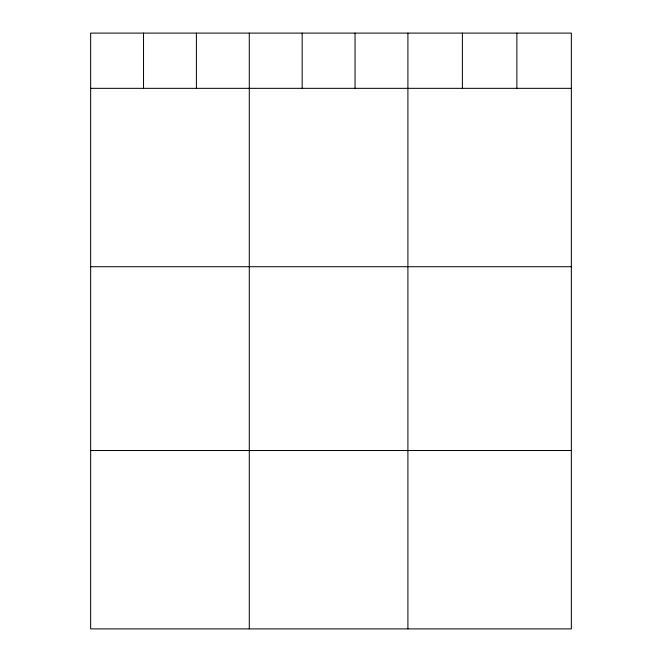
<?xml version="1.0" encoding="UTF-8"?>
<svg xmlns="http://www.w3.org/2000/svg" width="662" height="662" viewBox="0 0 662 662"><rect width="100%" height="100%" fill="white"/><g stroke="black" fill="none" stroke-linecap="round" stroke-linejoin="round"><path stroke-width="0.99" d="M571.347 88.336L571.347 628.9L90.653 628.9L90.653 33.1L571.347 33.1L571.347 88.336L90.653 88.336M90.653 266.72L571.347 266.72M90.653 450.516L571.347 450.516M516.873 33.1L516.873 88.336M462.39 33.1L462.39 88.336M407.908 33.1L407.908 628.9M355.039 33.1L355.039 88.336M302.162 33.1L302.162 88.336M249.284 33.1L249.284 628.9M196.407 33.1L196.407 88.336M143.53 33.1L143.53 88.336"/></g></svg>
